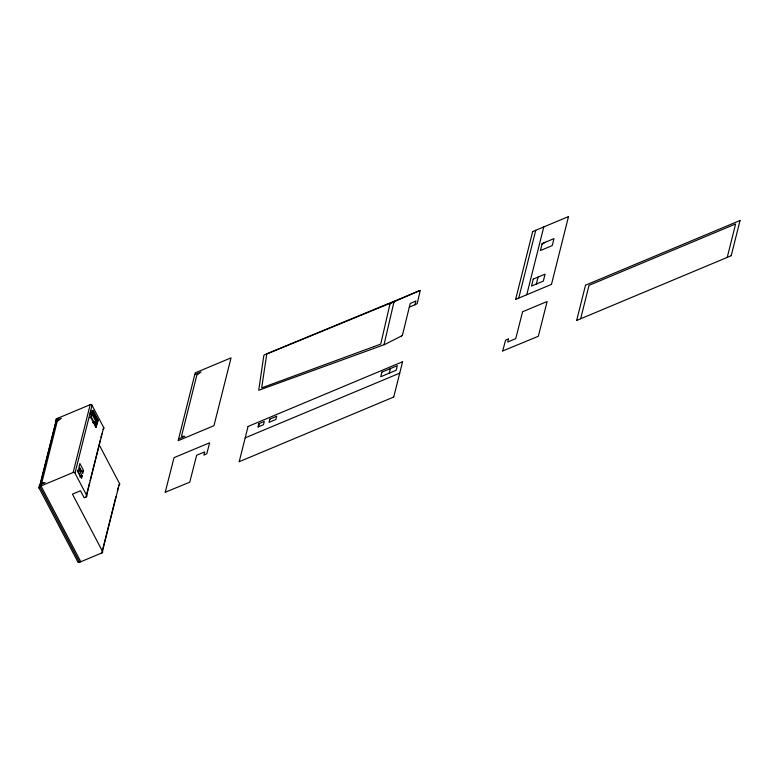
<?xml version="1.0" encoding="UTF-8"?>
<svg xmlns="http://www.w3.org/2000/svg" width="779" height="779" viewBox="0 0 779 779"><rect width="100%" height="100%" fill="white"/><g stroke="black" fill="none" stroke-linecap="round" stroke-linejoin="round"><path stroke-width="1.17" d="M389.977 303.995L380.727 344.104L373.492 346.762M402.509 334.912L410.192 303.528L415.928 300.937L414.964 304.813L409.326 307.053M56.176 420.348L39.145 488.16L77.715 561.61M39.768 486.476L56.799 418.664L90.179 404.691L73.148 472.502L39.768 486.476L79.555 562.263L101.815 552.944L115.905 496.827M41.443 484.217L41.005 485.96L80.792 561.747M40.596 483.194L41.832 482.668L57.208 421.429L61.307 418.333L56.361 420.407M57.597 419.891L58.035 418.148M92.467 410.621L90.763 417.408L95.963 427.311L98.251 420.29L93.052 410.377L92.467 410.621L97.667 420.533L95.963 427.311M96.547 427.067L91.347 417.164L93.052 410.377M82.165 475.93L81.552 478.374L77.881 471.373L78.494 468.929L82.165 475.93L79.721 476.952M83.528 470.506L82.778 473.486L79.107 466.494L79.857 463.505L83.528 470.506L81.084 471.529M95.057 424.896L95.944 421.371L92.75 422.705M95.32 426.571L96.742 420.923L92.058 412.003M89.527 482.961L86.002 496.983L84.151 497.762L80.48 490.77L72.447 494.129L102.439 551.259L119.46 483.447L99.313 445.062M90.111 480.624L100.394 439.697M100.978 437.36L101.854 433.854M117.366 490.984L118.252 487.469M239.241 461.567L248.024 426.58M258.482 426.785L259.3 423.533M389.208 373.19L390.367 368.584M393.765 396.881L402.558 361.884M515.63 299.409L532.661 231.597M518.726 298.114L535.748 230.302M526.76 294.744L543.781 226.932M545.183 242.298L542.048 244.178M536.322 284.053L538.065 277.081M551.483 284.393L568.504 216.581M576.703 320.296L585.487 285.309M580.676 318.63L589.031 285.338L735.619 223.972L727.265 257.265M731.228 255.6L740.021 220.613M401.467 335.992L384.66 344.532L258.725 390.289L263.808 355.575L264.548 354.747L420.251 290.44L417.301 303.177A3.145 0.983 -27.7 0 1 417.008 303.713L414.964 304.813M419.667 290.567L390.26 303.45A3.243 1.013 -27.7 0 0 389.997 303.985M55.971 421.955L57.208 421.429M532.729 231.567L568.436 216.611M89.838 417.797L91.347 417.164M194.828 374.582L200.943 372.021L196.844 375.118L181.468 436.357L184.789 436.347L178.673 438.908M96.742 420.923L98.251 420.29M93.344 422.87L96.674 421.468L94.989 418.265M40.206 484.733L45.153 482.668L41.832 482.668M40.177 484.85L41.414 484.334M515.698 299.379L551.415 284.423M248.063 426.444L402.587 361.748M585.526 285.172L740.05 220.476M245.2 437.837L399.724 373.141M239.211 461.704L393.736 397.017M576.674 320.432L731.199 255.736M384.622 344.552L384.193 344.6A2.707 0.847 -27.7 0 1 384.135 344.25L393.862 302.398A3.282 1.022 -27.7 0 1 394.135 301.863L394.992 301.298L266.954 353.9A2.181 0.682 -27.7 0 0 266.7 354.396L261.695 387.864L373.345 346.821M90.695 410.465L91.922 412.792M91.386 412.88L97.034 423.64M90.082 412.899L91.309 415.236M79.614 468.452L80.724 470.574M78.991 467.527L80.558 470.526M77.413 470.808L79.867 475.472M55.611 422.14A1.548 1.412 14.1 0 1 56.292 420.29M39.456 486.466A1.548 1.412 14.1 0 1 40.148 484.616M119.596 483.399A1.548 1.412 14.1 0 1 118.905 485.259M102.565 551.211A1.548 1.412 14.1 0 1 101.874 553.061M103.782 427.437A1.548 1.412 14.1 0 1 103.091 429.297M86.761 495.249A1.548 1.412 14.1 0 1 86.07 497.109M90.111 404.574A1.548 1.412 14.1 0 1 92.156 405.284M73.09 472.386A1.548 1.412 14.1 0 1 75.125 473.096M56.049 420.397A1.548 1.412 14.1 0 1 56.731 418.547M39.018 488.209A1.548 1.412 14.1 0 1 39.71 486.359M79.624 562.38A1.548 1.412 14.1 0 1 77.588 561.669M402.402 334.97A2.045 0.643 -27.7 0 1 401.604 336.002M165.226 492.24L189.755 482.191L196.639 455.257L204.673 451.888L203.855 455.14L206.795 453.738L209.639 442.793L174.029 457.653L165.236 492.211M502.689 350.969L538.338 336.255L547.121 301.531L522.582 311.756L515.737 338.661L507.694 342.02L508.512 338.768L505.571 340.18L502.698 350.91M92.029 405.343L74.998 473.155L86.625 495.308L103.656 427.496L92.029 405.343M194.76 374.611L178.167 440.68L213.952 425.704L231.042 357.863L195.266 372.839L194.76 374.611M258.755 423.757L257.937 427.019L263.497 424.682L264.315 421.429L258.755 423.757M269.875 419.102L269.057 422.354L275.854 419.511L276.672 416.259L269.875 419.102M381.885 372.128L380.736 376.744L396.18 370.268L397.339 365.663L381.885 372.128M533.274 279.086L531.531 286.059L543.304 281.131L545.057 274.159L533.274 279.086M542.203 243.554L540.451 250.526L552.233 245.589L553.976 238.617L542.203 243.554"/></g></svg>
